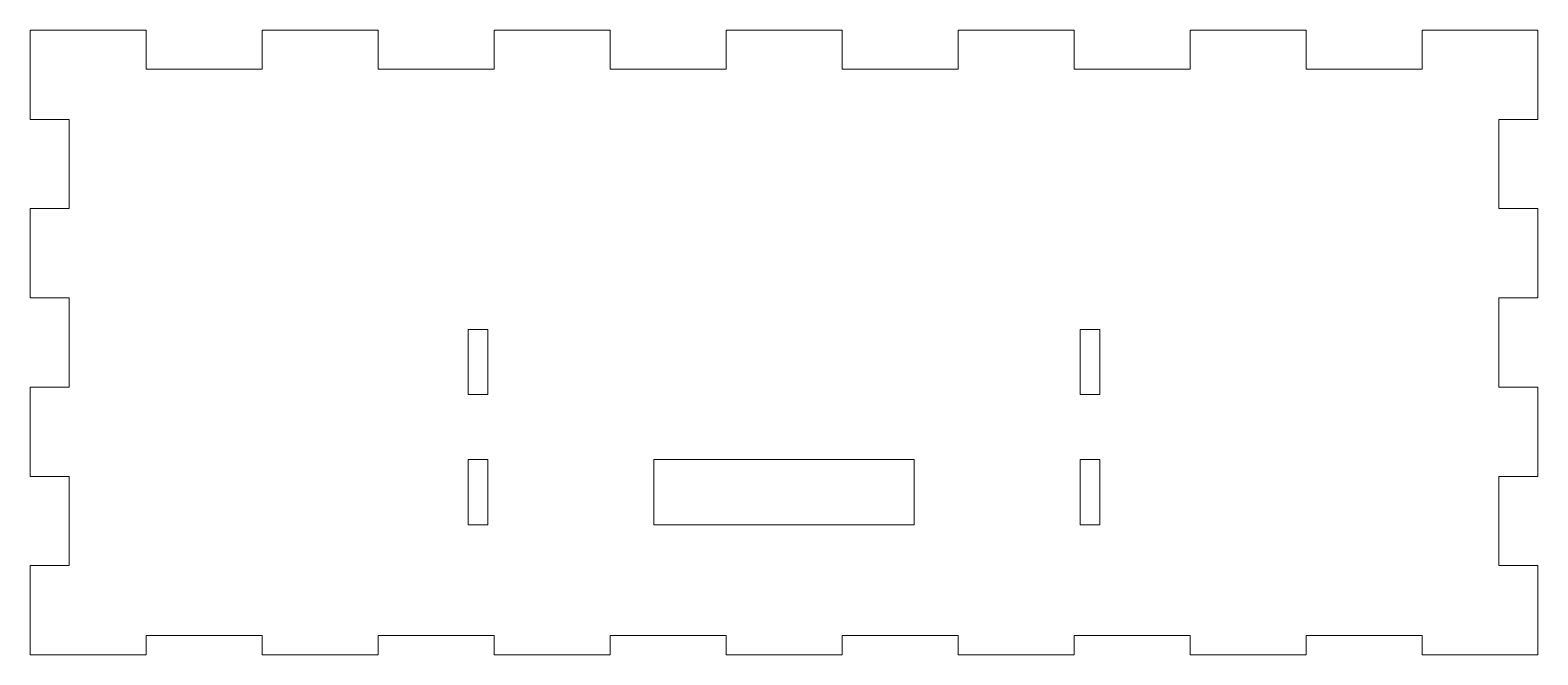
# Model space of a CAD drawing. Header units: millimetres. Extents: x -116 to 116, y -48 to 48.
import ezdxf

# ---------------------------------------------------------------- set-up
doc = ezdxf.new("R2010")
doc.units = ezdxf.units.MM

msp = doc.modelspace()

# ---------------------------------------------------------------- linework, layer by layer
at = {"color": 7, "linetype": 'Continuous', "lineweight": 15}
for p, q in [((-115.75, 34.29), (-115.75, 48)), ((-115.75, 48), (-97.94, 48)), ((-97.94, 48), (-97.94, 42)), ((-80.13, 42), (-80.13, 48)), ((-80.13, 48), (-62.32, 48)), ((-62.32, 48), (-62.32, 42)), ((-44.51, 42), (-44.51, 48)), ((-44.51, 48), (-26.7, 48)), ((-26.7, 48), (-26.7, 42)), ((-8.89, 42), (-8.89, 48)), ((-8.89, 48), (8.92, 48)), ((8.92, 48), (8.92, 42)), ((26.73, 42), (26.73, 48)), ((26.73, 48), (44.54, 48)), ((44.54, 48), (44.54, 42)), ((62.35, 42), (62.35, 48)), ((62.35, 48), (80.16, 48)), ((80.16, 48), (80.16, 42)), ((97.97, 42), (97.97, 48)), ((97.97, 48), (115.75, 48)), ((115.75, 48), (115.75, 34.29)), ((-97.94, 42), (-80.13, 42)), ((-62.32, 42), (-44.51, 42)), ((-26.7, 42), (-8.89, 42)), ((8.92, 42), (26.73, 42)), ((44.54, 42), (62.35, 42)), ((80.16, 42), (97.97, 42)), ((-109.75, 34.29), (-115.75, 34.29)), ((-109.75, 20.57), (-109.75, 34.29)), ((109.75, 34.29), (109.75, 20.57)), ((115.75, 34.29), (109.75, 34.29)), ((-115.75, 20.57), (-109.75, 20.57)), ((-115.75, 6.86), (-115.75, 20.57)), ((109.75, 20.57), (115.75, 20.57)), ((115.75, 20.57), (115.75, 6.86)), ((-109.75, 6.86), (-115.75, 6.86)), ((-109.75, -6.86), (-109.75, 6.86)), ((115.75, 6.86), (109.75, 6.86)), ((109.75, 6.86), (109.75, -6.86)), ((-45.5, 2), (-48.5, 2)), ((-48.5, 2), (-48.5, -8)), ((-45.5, -8), (-45.5, 2)), ((48.5, 2), (45.5, 2)), ((45.5, 2), (45.5, -8)), ((48.5, -8), (48.5, 2)), ((-115.75, -6.86), (-109.75, -6.86)), ((-115.75, -20.57), (-115.75, -6.86)), ((109.75, -6.86), (115.75, -6.86)), ((115.75, -6.86), (115.75, -20.57)), ((-48.5, -8), (-45.5, -8)), ((45.5, -8), (48.5, -8)), ((-45.5, -18), (-48.5, -18)), ((-48.5, -18), (-48.5, -28)), ((-45.5, -28), (-45.5, -18)), ((20, -18), (-20, -18)), ((-20, -18), (-20, -28)), ((20, -28), (20, -18)), ((48.5, -18), (45.5, -18)), ((45.5, -18), (45.5, -28)), ((48.5, -28), (48.5, -18)), ((-109.75, -20.57), (-115.75, -20.57)), ((-109.75, -34.29), (-109.75, -20.57)), ((115.75, -20.57), (109.75, -20.57)), ((109.75, -20.57), (109.75, -34.29)), ((-48.5, -28), (-45.5, -28)), ((-20, -28), (20, -28)), ((45.5, -28), (48.5, -28)), ((-115.75, -34.29), (-109.75, -34.29)), ((-115.75, -48), (-115.75, -34.29)), ((109.75, -34.29), (115.75, -34.29)), ((115.75, -34.29), (115.75, -48)), ((-80.13, -45), (-97.94, -45)), ((-97.94, -45), (-97.94, -48)), ((-80.13, -48), (-80.13, -45)), ((-44.51, -45), (-62.32, -45)), ((-62.32, -45), (-62.32, -48)), ((-44.51, -48), (-44.51, -45)), ((-8.89, -45), (-26.7, -45)), ((-26.7, -45), (-26.7, -48)), ((-8.89, -48), (-8.89, -45)), ((26.73, -45), (8.92, -45)), ((8.92, -45), (8.92, -48)), ((26.73, -48), (26.73, -45)), ((62.35, -45), (44.54, -45)), ((44.54, -45), (44.54, -48)), ((62.35, -48), (62.35, -45)), ((97.97, -45), (80.16, -45)), ((80.16, -45), (80.16, -48)), ((97.97, -48), (97.97, -45)), ((-97.94, -48), (-115.75, -48)), ((-62.32, -48), (-80.13, -48)), ((-26.7, -48), (-44.51, -48)), ((8.92, -48), (-8.89, -48)), ((44.54, -48), (26.73, -48)), ((80.16, -48), (62.35, -48)), ((115.75, -48), (97.97, -48))]:
    msp.add_line(p, q, dxfattribs=at)

doc.saveas('drawing.dxf')
